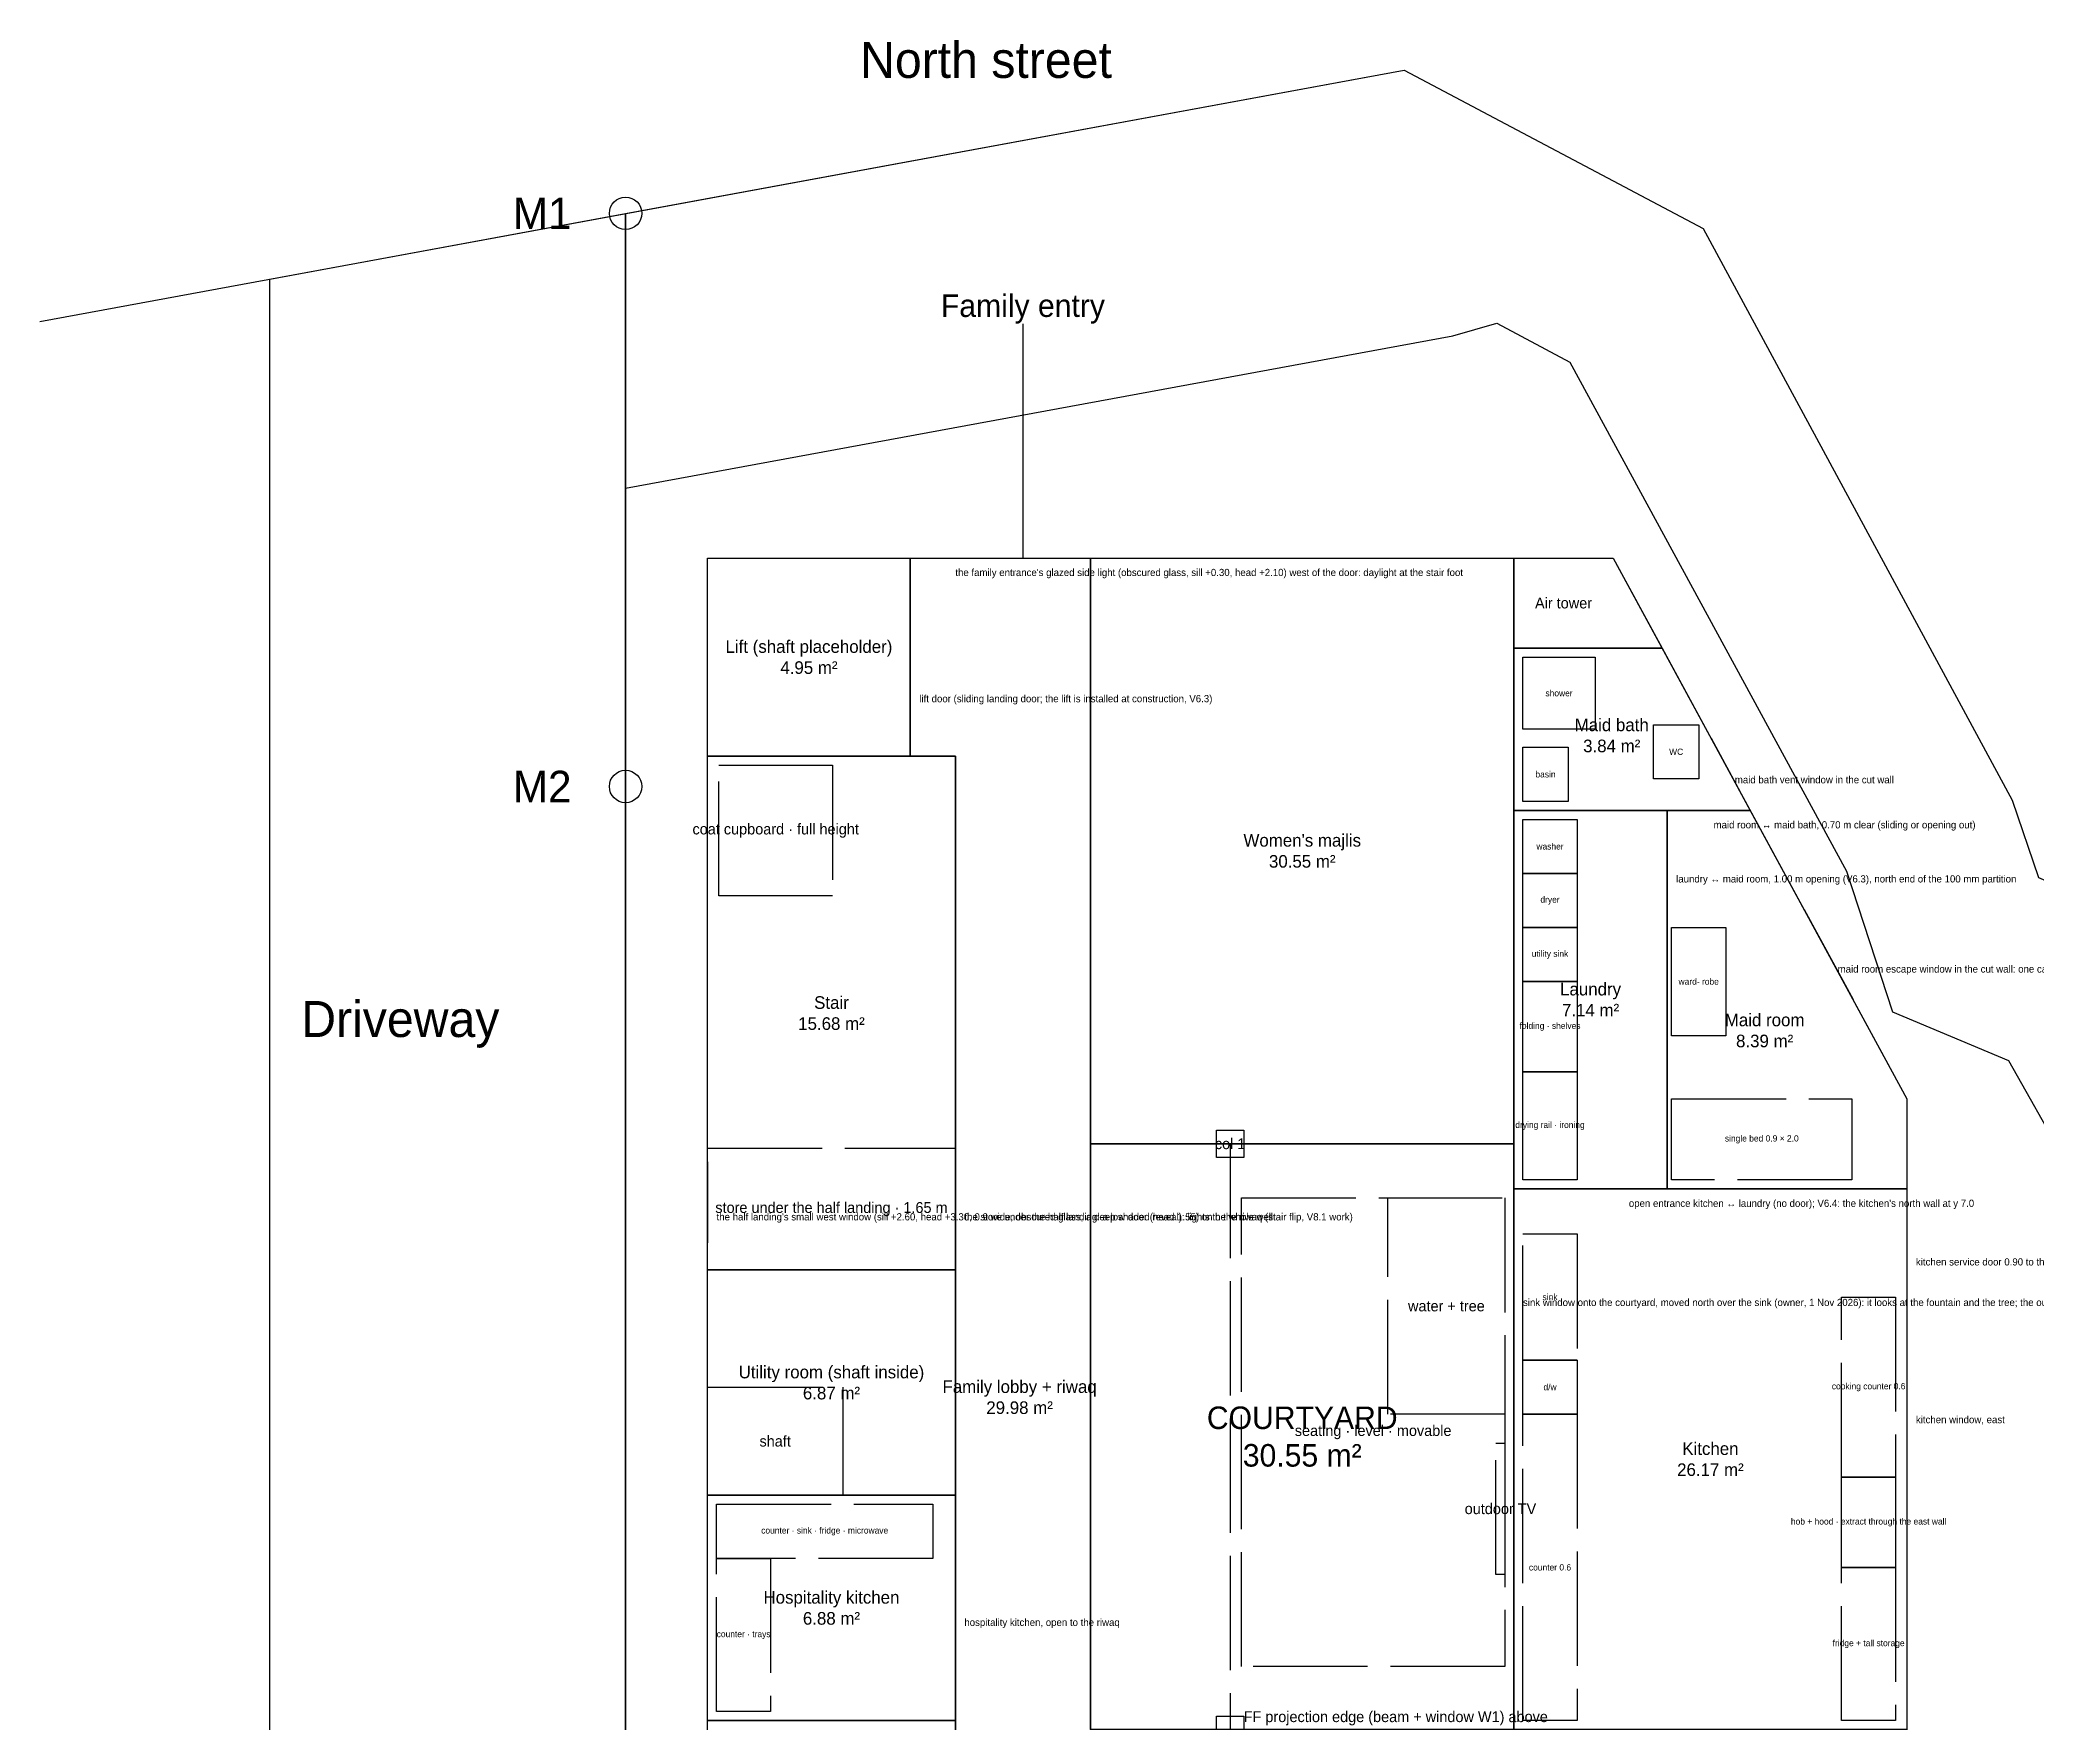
# Model space of a CAD drawing. Header units: metres. Extents: x -6.5 to 29.5, y -46.7 to 1.9.
# Drawn here: x -6.5 to 15.65, y -16.74 to 1.92 of the extents above; entities that cross this region are included whole.
import ezdxf

# ---------------------------------------------------------------- set-up
doc = ezdxf.new("R2010")
doc.units = ezdxf.units.M
doc.linetypes.add('DASHED', pattern=[1.524, 1.27, -0.254])
for name, color, linetype in [('AIR-TOWER', 4, 'CONTINUOUS'), ('BUILDING-OUTLINE', 1, 'CONTINUOUS'), ('COURTYARD', 150, 'CONTINUOUS'), ('DOORS', 1, 'CONTINUOUS'), ('ENTRIES', 30, 'CONTINUOUS'), ('FIXTURES', 8, 'DASHED'), ('MARKS', 4, 'DASHED'), ('OPENINGS', 6, 'CONTINUOUS'), ('ROOM-LABELS', 7, 'CONTINUOUS'), ('ROOMS-CIRC', 9, 'CONTINUOUS'), ('ROOMS-CORE', 252, 'CONTINUOUS'), ('ROOMS-FAMILY', 40, 'CONTINUOUS'), ('ROOMS-SERVICE', 140, 'CONTINUOUS'), ('SITE-DRIVEWAY', 5, 'CONTINUOUS'), ('SITE-ENVELOPE', 3, 'CONTINUOUS'), ('SITE-LAND', 8, 'CONTINUOUS'), ('SITE-LANE', 7, 'CONTINUOUS'), ('SITE-PEGS', 94, 'CONTINUOUS'), ('WALLS-SPECIAL', 7, 'CONTINUOUS'), ('WINDOWS', 4, 'CONTINUOUS')]:
    doc.layers.add(name, color=color, linetype=linetype)

msp = doc.modelspace()

# ---------------------------------------------------------------- linework, layer by layer
at = {"layer": 'AIR-TOWER'}
msp.add_lwpolyline([(9.86, -3.825), (10.961, -3.825), (11.504, -4.825), (9.86, -4.825)], close=True, dxfattribs=at)
at = {"layer": 'BUILDING-OUTLINE'}
msp.add_lwpolyline([(0.91, -3.825), (10.961, -3.825), (14.221, -9.825), (14.221, -27.825), (0.91, -27.825)], close=True, dxfattribs=at)
at = {"layer": 'COURTYARD'}
msp.add_lwpolyline([(5.16, -10.325), (9.86, -10.325), (9.86, -16.825), (5.16, -16.825)], close=True, dxfattribs=at)
at = {"layer": 'DOORS'}
for p, q in [((3.31, -3.825), (3.81, -3.825)), ((3.16, -4.725), (3.16, -5.725)), ((11.625, -6.625), (12.325, -6.625)), ((3.66, -10.525), (3.66, -11.425)), ((14.221, -11.025), (14.221, -11.925)), ((0.91, -16.725), (3.66, -16.725))]:
    msp.add_line(p, q, dxfattribs=at)
at = {"layer": 'ENTRIES'}
msp.add_line((4.41, -1.225), (4.41, -3.825), dxfattribs=at)
at = {"layer": 'FIXTURES'}
for points in [[(9.96, -4.925), (10.76, -4.925), (10.76, -5.725), (9.96, -5.725)], [(11.41, -5.675), (11.91, -5.675), (11.91, -6.275), (11.41, -6.275)], [(9.96, -5.925), (10.46, -5.925), (10.46, -6.525), (9.96, -6.525)], [(9.96, -6.725), (10.56, -6.725), (10.56, -7.325), (9.96, -7.325)], [(9.96, -7.325), (10.56, -7.325), (10.56, -7.925), (9.96, -7.925)], [(9.96, -7.925), (10.56, -7.925), (10.56, -8.525), (9.96, -8.525)], [(11.61, -7.925), (12.21, -7.925), (12.21, -9.125), (11.61, -9.125)], [(9.96, -8.525), (10.56, -8.525), (10.56, -9.525), (9.96, -9.525)], [(9.96, -9.525), (10.56, -9.525), (10.56, -10.725), (9.96, -10.725)], [(11.61, -9.825), (13.61, -9.825), (13.61, -10.725), (11.61, -10.725)], [(9.96, -11.325), (10.56, -11.325), (10.56, -12.725), (9.96, -12.725)], [(13.496, -12.025), (14.096, -12.025), (14.096, -14.025), (13.496, -14.025)], [(9.96, -12.725), (10.56, -12.725), (10.56, -13.325), (9.96, -13.325)], [(9.96, -13.325), (10.56, -13.325), (10.56, -16.725), (9.96, -16.725)], [(13.496, -14.025), (14.096, -14.025), (14.096, -15.025), (13.496, -15.025)], [(1.01, -14.325), (3.41, -14.325), (3.41, -14.925), (1.01, -14.925)], [(1.01, -14.925), (1.61, -14.925), (1.61, -16.625), (1.01, -16.625)], [(13.496, -15.025), (14.096, -15.025), (14.096, -16.725), (13.496, -16.725)]]:
    msp.add_lwpolyline(points, close=True, dxfattribs=at)
at = {"layer": 'MARKS'}
msp.add_line((6.71, -10.325), (6.71, -23.075), dxfattribs=at)
for points in [[(1.035, -6.125), (2.297, -6.125), (2.297, -7.575), (1.035, -7.575)], [(6.56, -10.175), (6.86, -10.175), (6.86, -10.475), (6.56, -10.475)], [(0.91, -10.375), (3.66, -10.375), (3.66, -11.725), (0.91, -11.725)], [(6.835, -10.925), (9.76, -10.925), (9.76, -16.125), (6.835, -16.125)], [(8.46, -10.925), (9.76, -10.925), (9.76, -13.325), (8.46, -13.325)], [(0.91, -13.025), (2.41, -13.025), (2.41, -14.225), (0.91, -14.225)], [(9.66, -13.645), (9.76, -13.645), (9.76, -15.105), (9.66, -15.105)], [(6.56, -16.675), (6.86, -16.675), (6.86, -16.975), (6.56, -16.975)]]:
    msp.add_lwpolyline(points, close=True, dxfattribs=at)
at = {"layer": 'OPENINGS'}
for p, q in [((10.61, -10.825), (11.46, -10.825)), ((3.66, -14.425), (3.66, -16.525))]:
    msp.add_line(p, q, dxfattribs=at)
at = {"layer": 'ROOMS-CIRC'}
msp.add_lwpolyline([(3.16, -3.825), (5.16, -3.825), (5.16, -23.075), (3.66, -23.075), (3.66, -6.025), (3.16, -6.025)], close=True, dxfattribs=at)
at = {"layer": 'ROOMS-CORE'}
for points in [[(0.91, -3.825), (3.16, -3.825), (3.16, -6.025), (0.91, -6.025)], [(0.91, -6.025), (3.66, -6.025), (3.66, -11.725), (0.91, -11.725)], [(0.91, -11.725), (3.66, -11.725), (3.66, -14.225), (0.91, -14.225)]]:
    msp.add_lwpolyline(points, close=True, dxfattribs=at)
at = {"layer": 'ROOMS-FAMILY'}
msp.add_lwpolyline([(5.16, -3.825), (9.86, -3.825), (9.86, -10.325), (5.16, -10.325)], close=True, dxfattribs=at)
at = {"layer": 'ROOMS-SERVICE'}
for points in [[(9.86, -4.825), (11.504, -4.825), (12.482, -6.625), (9.86, -6.625)], [(9.86, -6.625), (11.56, -6.625), (11.56, -10.825), (9.86, -10.825)], [(11.56, -6.625), (12.482, -6.625), (14.221, -9.825), (14.221, -10.825), (11.56, -10.825)], [(9.86, -10.825), (14.221, -10.825), (14.221, -16.825), (9.86, -16.825)], [(0.91, -14.225), (3.66, -14.225), (3.66, -16.725), (0.91, -16.725)], [(0.91, -16.725), (3.66, -16.725), (3.66, -19.925), (0.91, -19.925)]]:
    msp.add_lwpolyline(points, close=True, dxfattribs=at)
at = {"layer": 'SITE-DRIVEWAY'}
msp.add_lwpolyline([(-3.95, -0.73), (0, 0), (0, -38.86), (-3.95, -39.59)], close=True, dxfattribs=at)
at = {"layer": 'SITE-ENVELOPE'}
msp.add_lwpolyline([(0, -38.86), (0, -3.05), (9.18, -1.36), (9.67, -1.22), (10.48, -1.65), (13.55, -7.3), (14.06, -8.86), (15.35, -9.4), (18.4, -14.8), (21.13, -21.04), (24.77, -34.3)], close=True, dxfattribs=at)
at = {"layer": 'SITE-LAND'}
msp.add_lwpolyline([(0, 0), (8.64, 1.59), (11.96, -0.17), (15.39, -6.51), (15.68, -7.37), (16.75, -7.83), (20.19, -13.91), (23.02, -20.37), (26.74, -33.94), (0, -38.86)], close=True, dxfattribs=at)
at = {"layer": 'SITE-LANE'}
for points in [[(-6.5, -1.2), (8.64, 1.59)], [(8.64, 1.59), (11.96, -0.17), (15.39, -6.51), (15.68, -7.37), (16.75, -7.83), (20.19, -13.91), (23.02, -20.37), (27.07, -35.15)]]:
    msp.add_lwpolyline(points, dxfattribs=at)
at = {"layer": 'SITE-PEGS'}
for centre in [(0, 0), (0, -6.36)]:
    msp.add_circle(centre, 0.18, dxfattribs=at)
at = {"layer": 'WALLS-SPECIAL'}
for p, q in [((9.86, -3.825), (9.86, -10.325)), ((11.56, -6.725), (11.56, -7.725))]:
    msp.add_line(p, q, dxfattribs=at)
at = {"layer": 'WINDOWS'}
for p, q in [((12.048, -5.825), (12.374, -6.425)), ((13.08, -7.725), (13.624, -8.725)), ((0.91, -10.525), (0.91, -11.425)), ((9.86, -11.125), (9.86, -12.725)), ((14.221, -12.525), (14.221, -13.925))]:
    msp.add_line(p, q, dxfattribs=at)

# ---------------------------------------------------------------- texts
at = {"layer": 'AIR-TOWER', "insert": (10.41, -4.325), "char_height": 0.12, "attachment_point": 5}
msp.add_mtext('Air tower', dxfattribs=at)
at = {"layer": 'DOORS', "char_height": 0.08, "attachment_point": 1}
for s, insert in [("the family entrance's glazed side light (obscured glass, sill +0.30, head +2.10) west of the door: daylight at the stair foot", (3.66, -3.945)), ('lift door (sliding landing door; the lift is installed at construction, V6.3)', (3.26, -5.345)), ('maid room ↔ maid bath, 0.70 m clear (sliding or opening out)', (12.075, -6.745)), ('the store under the half landing: a low door (head 1.55) onto the riwaq (stair flip, V8.1 work)', (3.76, -11.095)), ('kitchen service door 0.90 to the east yard, lockable (owner decision), north end of the east wall (V6.4: moved 0.5 m with the wall)', (14.321, -11.595))]:
    msp.add_mtext(s, dxfattribs=dict(at, insert=insert))
at = {"layer": 'ENTRIES', "insert": (4.41, -1.225), "char_height": 0.25, "attachment_point": 8}
msp.add_mtext('Family entry', dxfattribs=at)
at = {"layer": 'FIXTURES', "char_height": 0.07, "attachment_point": 5}
for s, insert in [('shower', (10.36, -5.325)), ('WC', (11.66, -5.975)), ('basin', (10.21, -6.225)), ('washer', (10.26, -7.025)), ('dryer', (10.26, -7.625)), ('utility sink', (10.26, -8.225)), ('ward- robe', (11.91, -8.525)), ('folding · shelves', (10.26, -9.025)), ('drying rail · ironing', (10.26, -10.125)), ('single bed 0.9 × 2.0', (12.61, -10.275)), ('sink', (10.26, -12.025)), ('d/w', (10.26, -13.025)), ('cooking counter 0.6', (13.796, -13.025)), ('counter · sink · fridge · microwave', (2.21, -14.625)), ('hob + hood · extract through the east wall', (13.796, -14.525)), ('counter 0.6', (10.26, -15.025)), ('counter · trays', (1.31, -15.775)), ('fridge + tall storage', (13.796, -15.875))]:
    msp.add_mtext(s, dxfattribs=dict(at, insert=insert))
at = {"layer": 'MARKS', "char_height": 0.12}
for s, insert, attachment_point in [('coat cupboard · full height', (1.666, -6.85), 5), ('col 1', (6.71, -10.325), 5), ('store under the half landing · 1.65 m', (2.285, -11.05), 5), ('water + tree', (9.11, -12.125), 5), ('seating · level · movable', (8.297, -13.525), 5), ('shaft', (1.66, -13.625), 5), ('outdoor TV', (9.71, -14.375), 5), ('FF projection edge (beam + window W1) above', (6.86, -16.7), 4)]:
    msp.add_mtext(s, dxfattribs=dict(at, insert=insert, attachment_point=attachment_point))
at = {"layer": 'OPENINGS', "char_height": 0.08, "attachment_point": 1}
for s, insert in [("open entrance kitchen ↔ laundry (no door); V6.4: the kitchen's north wall at y 7.0", (11.135, -10.945)), ('hospitality kitchen, open to the riwaq', (3.76, -15.595))]:
    msp.add_mtext(s, dxfattribs=dict(at, insert=insert))
at = {"layer": 'ROOM-LABELS', "attachment_point": 5}
for s, insert, char_height in [('Lift (shaft placeholder)\\P4.95 m²', (2.035, -4.925), 0.14), ('Maid bath\\P3.84 m²', (10.945, -5.794), 0.14), ("Women's majlis\\P30.55 m²", (7.51, -7.075), 0.14), ('Laundry\\P7.14 m²', (10.71, -8.725), 0.14), ('Stair\\P15.68 m²', (2.285, -8.875), 0.14), ('Maid room\\P8.39 m²', (12.642, -9.068), 0.14), ('Utility room (shaft inside)\\P6.87 m²', (2.285, -12.975), 0.14), ('Family lobby + riwaq\\P29.98 m²', (4.373, -13.137), 0.14), ('COURTYARD\\P30.55 m²', (7.51, -13.575), 0.25), ('Kitchen\\P26.17 m²', (12.04, -13.825), 0.14), ('Hospitality kitchen\\P6.88 m²', (2.285, -15.475), 0.14)]:
    msp.add_mtext(s, dxfattribs=dict(at, insert=insert, char_height=char_height))
at = {"layer": 'SITE-DRIVEWAY', "insert": (-2.5, -9), "char_height": 0.4, "attachment_point": 5}
msp.add_mtext('Driveway', dxfattribs=at)
at = {"layer": 'SITE-LANE', "insert": (4, 1.7), "char_height": 0.4, "attachment_point": 5}
msp.add_mtext('North street', dxfattribs=at)
at = {"layer": 'SITE-PEGS', "char_height": 0.35, "attachment_point": 6}
for s, insert in [('M1', (-0.6, 0)), ('M2', (-0.6, -6.36))]:
    msp.add_mtext(s, dxfattribs=dict(at, insert=insert))
at = {"layer": 'WALLS-SPECIAL', "insert": (11.66, -7.345), "char_height": 0.08, "attachment_point": 1}
msp.add_mtext('laundry ↔ maid room, 1.00 m opening (V6.3), north end of the 100 mm partition', dxfattribs=at)
at = {"layer": 'WINDOWS', "char_height": 0.08, "attachment_point": 1}
for s, insert in [('maid bath vent window in the cut wall', (12.311, -6.245)), ('maid room escape window in the cut wall: one casement 1.14 × 1.00, sill +1.10, obscured below +1.60, no screen (fire safety, 1 Nov 2026)', (13.452, -8.345)), ("the half landing's small west window (sill +2.60, head +3.30, 0.9 wide, obscured glass, a deep shaded reveal): lights the whole well", (1.01, -11.095)), ('sink window onto the courtyard, moved north over the sink (owner, 1 Nov 2026): it looks at the fountain and the tree; the outdoor TV south of it', (9.96, -12.045)), ('kitchen window, east', (14.321, -13.345))]:
    msp.add_mtext(s, dxfattribs=dict(at, insert=insert))

doc.saveas('drawing.dxf')
